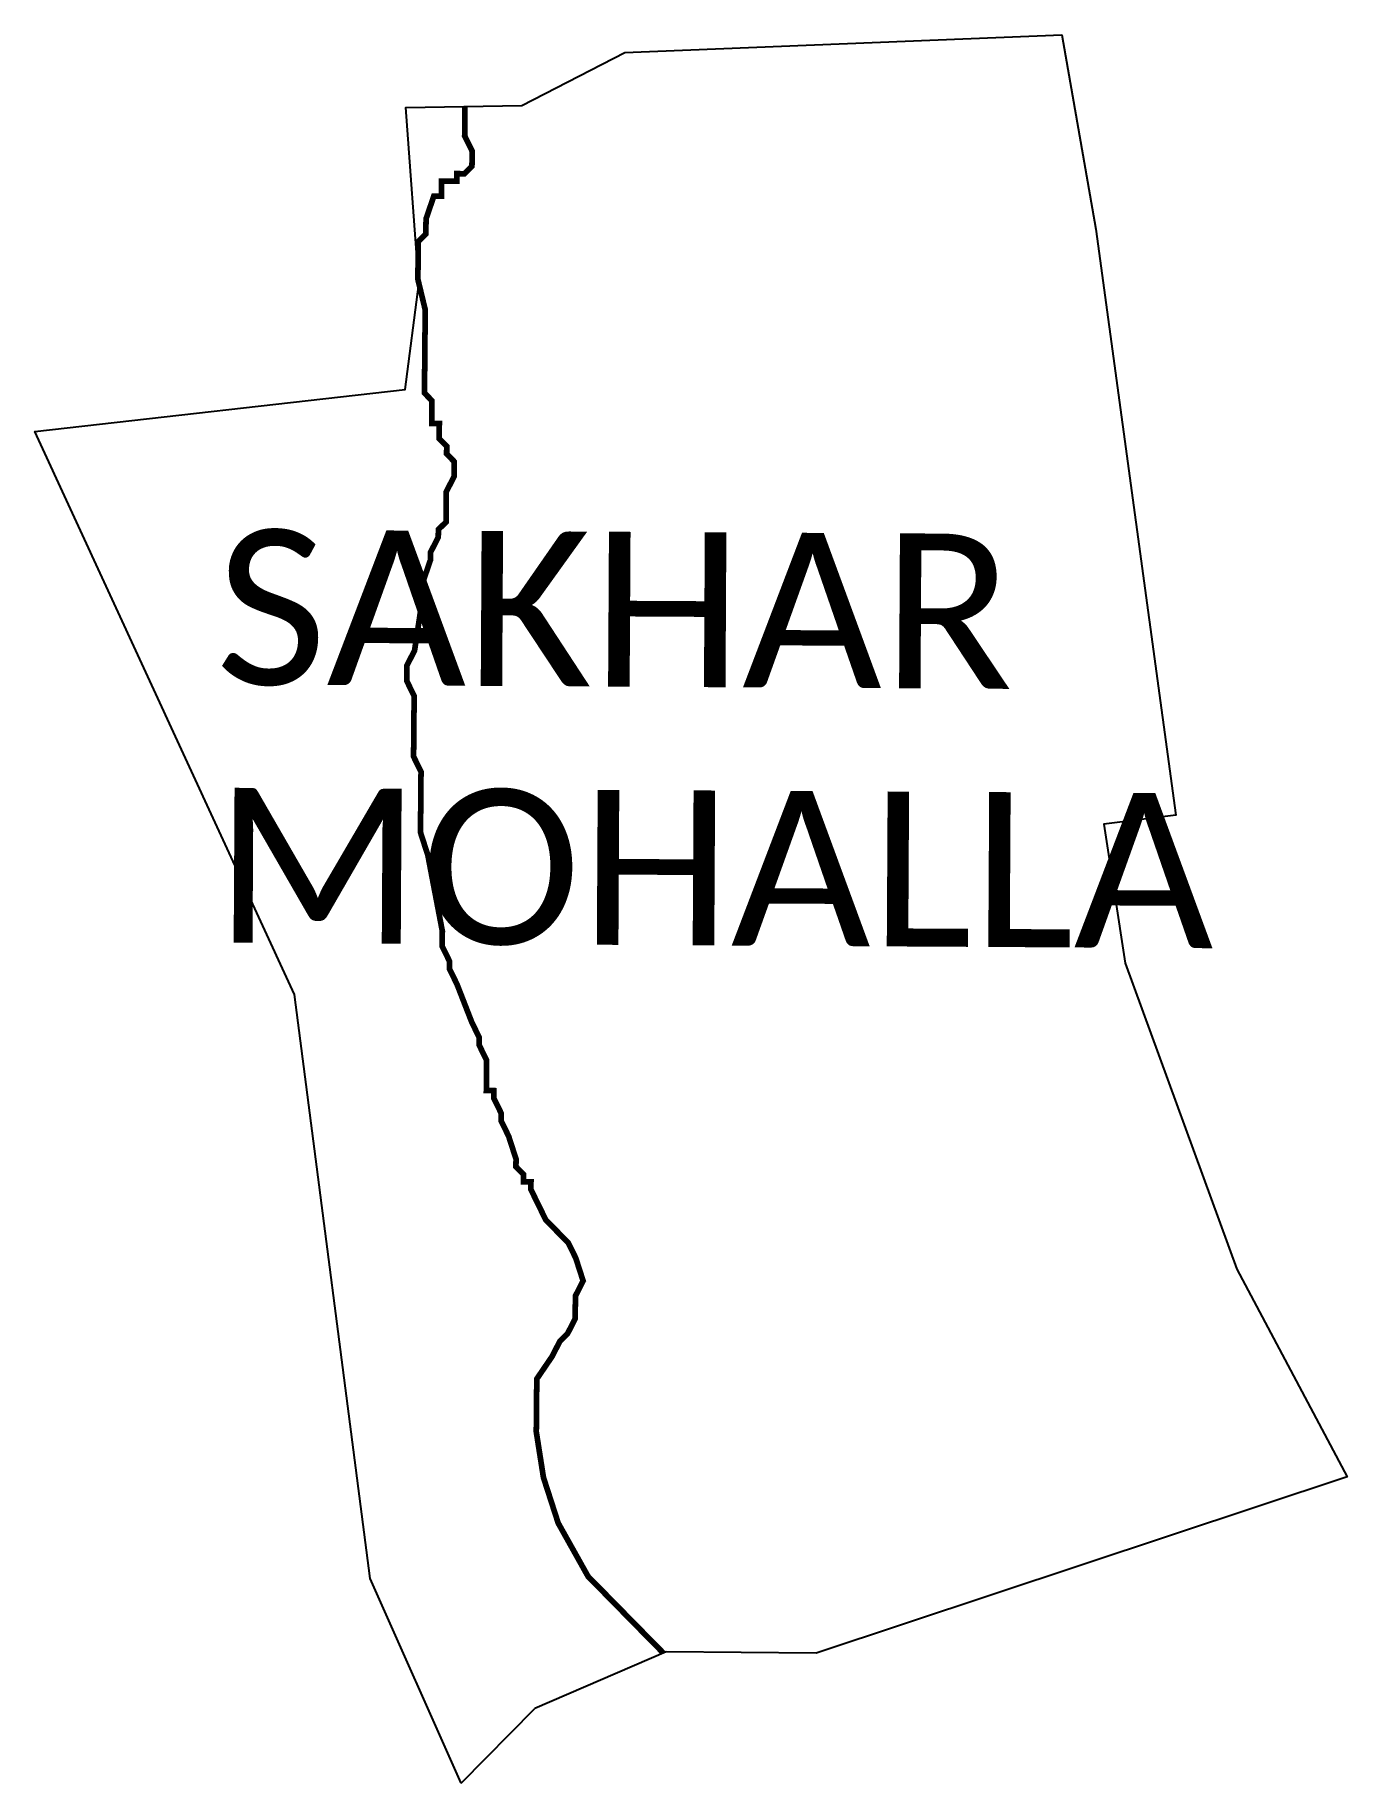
# Model space of a CAD drawing. Header units: metres. Extents: x 310982 to 311679, y 1911681 to 1912609.
import ezdxf

# ---------------------------------------------------------------- set-up
doc = ezdxf.new("R2010")
doc.units = ezdxf.units.M
for name, color, linetype in [('HAZARDS LINE', 1, 'Continuous'), ('village', 3, 'Continuous'), ('VILLAGE NAME', 250, 'Continuous')]:
    doc.layers.add(name, color=color, linetype=linetype)
doc.styles.get("Standard").update_dxf_attribs({"font": 'simplex.shx'})

msp = doc.modelspace()

# ---------------------------------------------------------------- linework, layer by layer
at = {"color": 3, "true_color": 0x00ff00, "flags": 128}
msp.add_lwpolyline([(311208.72, 1911680.81), (311247.8, 1911720.48)], dxfattribs=at)
at = {"layer": 'HAZARDS LINE', "lineweight": 18}
msp.add_lwpolyline([(311210.72, 1912571.19, 3.02, 3.02, 0), (311210.58, 1912555.62, 3.02, 3.02, 0), (311214.53, 1912547.53, 3.02, 3.02, 0), (311214.46, 1912539.49, 3.02, 3.02, 0), (311210.4, 1912535.5, 3.02, 3.02, 0), (311206.37, 1912535.54, 3.02, 3.02, 0), (311206.34, 1912531.51, 3.02, 3.02, 0), (311198.29, 1912531.59, 3.02, 3.02, 0), (311198.22, 1912523.54, 3.02, 3.02, 0), (311194.2, 1912523.58, 3.02, 3.02, 0), (311190.07, 1912511.54, 3.02, 3.02, 0), (311189.99, 1912503.5, 3.02, 3.02, 0), (311185.93, 1912499.51, 3.02, 3.02, 0), (311185.75, 1912479.39, 3.02, 3.02, 0), (311189.63, 1912463.26, 3.02, 3.02, 0), (311189.23, 1912419.01, 3.02, 3.02, 0), (311193.22, 1912414.95, 3.02, 3.02, 0), (311193.11, 1912402.88, 3.02, 3.02, 0), (311197.13, 1912402.84, 3.02, 3.02, 0), (311197.06, 1912394.8, 3.02, 3.02, 0), (311201.04, 1912390.74, 3.02, 3.02, 0), (311201.01, 1912386.72, 3.02, 3.02, 0), (311204.99, 1912382.66, 3.02, 3.02, 0), (311204.92, 1912374.61, 3.02, 3.02, 0), (311200.82, 1912366.6, 3.02, 3.02, 0), (311200.68, 1912350.51, 3.02, 3.02, 0), (311196.62, 1912346.52, 3.02, 3.02, 0), (311196.58, 1912342.5, 3.02, 3.02, 0), (311192.49, 1912334.49, 3.02, 3.02, 0), (311192.45, 1912330.46, 3.02, 3.02, 0), (311188.32, 1912318.43, 3.02, 3.02, 0), (311188.25, 1912310.38, 3.02, 3.02, 0), (311183.97, 1912282.26, 3.02, 3.02, 0), (311179.88, 1912274.25, 3.02, 3.02, 0), (311179.8, 1912266.2, 3.02, 3.02, 0), (311183.75, 1912258.12, 3.02, 3.02, 0), (311183.46, 1912225.93, 3.02, 3.02, 0), (311187.41, 1912217.85, 3.02, 3.02, 0), (311187.12, 1912185.67, 3.02, 3.02, 0), (311191.03, 1912173.56, 3.02, 3.02, 0), (311198.72, 1912133.26, 3.02, 3.02, 0), (311198.64, 1912125.21, 3.02, 3.02, 0), (311202.59, 1912117.13, 3.02, 3.02, 0), (311202.56, 1912113.1, 3.02, 3.02, 0), (311206.51, 1912105.02, 3.02, 3.02, 0), (311214.37, 1912084.83, 3.02, 3.02, 0), (311218.32, 1912076.75, 3.02, 3.02, 0), (311218.28, 1912072.73, 3.02, 3.02, 0), (311222.23, 1912064.64, 3.02, 3.02, 0), (311222.09, 1912048.55, 3.02, 3.02, 0), (311226.11, 1912048.52, 3.02, 3.02, 0), (311226.07, 1912044.49, 3.02, 3.02, 0), (311230.02, 1912036.41, 3.02, 3.02, 0), (311229.99, 1912032.39, 3.02, 3.02, 0), (311233.94, 1912024.3, 3.02, 3.02, 0), (311237.85, 1912012.2, 3.02, 3.02, 0), (311237.81, 1912008.18, 3.02, 3.02, 0), (311241.8, 1912004.12, 3.02, 3.02, 0), (311241.76, 1912000.09, 3.02, 3.02, 0), (311245.79, 1912000.06, 3.02, 3.02, 0), (311245.75, 1911996.03, 3.02, 3.02, 0), (311253.65, 1911979.87, 3.02, 3.02, 0), (311257.64, 1911975.81, 3.02, 3.02, 0), (311265.61, 1911967.69, 3.02, 3.02, 0), (311269.56, 1911959.61, 3.02, 3.02, 0), (311273.47, 1911947.5, 3.02, 3.02, 0), (311269.38, 1911939.49, 3.02, 3.02, 0), (311269.27, 1911927.42, 3.02, 3.02, 0), (311265.17, 1911919.41, 3.02, 3.02, 0), (311261.11, 1911915.42, 3.02, 3.02, 0), (311257.02, 1911907.41, 3.02, 3.02, 0), (311248.86, 1911895.42, 3.02, 3.02, 0), (311248.61, 1911867.26, 3.02, 3.02, 0), (311252.41, 1911843.08, 3.02, 3.02, 0), (311260.24, 1911818.87, 3.02, 3.02, 0), (311276.08, 1911790.56, 3.02, 3.02, 0), (311284.05, 1911782.44, 3.02, 3.02, 0), (311292.02, 1911774.32, 3.02, 3.02, 0), (311299.99, 1911766.2, 3.02, 3.02, 0), (311316.01, 1911749.89, 3.02, 3.02, 0)], format="xyseb", dxfattribs=at)
at = {"layer": 'village', "color": 3, "true_color": 0x00ff00}
for points in [[(311208.72, 1911680.81, 0), (311160.49, 1911789.5, 0), (311120.18, 1912099.67, 0), (310982.44, 1912398.57, 0), (311179, 1912420.82, 0), (311186.16, 1912476.91, 0), (311179.37, 1912570.68, 0), (311240.95, 1912571.68, 0), (311295.63, 1912599.83, 0), (311527.6, 1912609.19, 0), (311545.61, 1912506.11, 0), (311588.08, 1912194.92, 0), (311549.85, 1912190, 0), (311561.32, 1912116.26, 0)], [(311561.32, 1912116.26, 0), (311620.49, 1911953.71, 0), (311679.06, 1911843.4, 0), (311397.12, 1911749.7, 0), (311317.5, 1911750.53, 0), (311247.8, 1911720.48, 0)]]:
    msp.add_polyline3d(points, dxfattribs=at)

# ---------------------------------------------------------------- texts
at = {"layer": 'VILLAGE NAME', "insert": (311078.72, 1912346.55), "char_height": 82.2608, "attachment_point": 1, "rotation": 359.67619}
msp.add_mtext_dynamic_manual_height_columns('{\\fCalibri|b0|i0|c0|p34;SAKHAR MOHALLA}', width=660.0264, gutter_width=411.3, heights=[0], dxfattribs=at)

doc.saveas('drawing.dxf')
